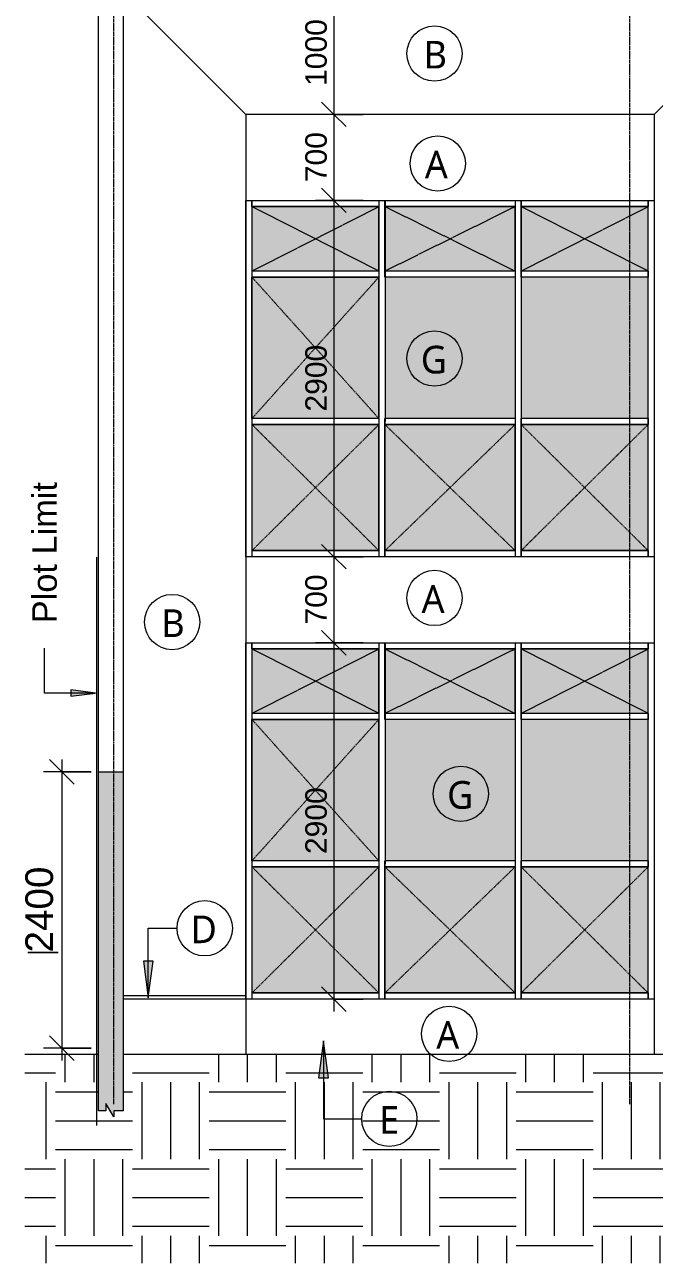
# Model space of a CAD drawing. Header units: millimetres. Extents: x -15568 to 101774, y -1636 to 15232.
# Drawn here: x -7839 to -2714, y -1600 to 8479 of the extents above; entities that cross this region are included whole.
import ezdxf

# ---------------------------------------------------------------- set-up
doc = ezdxf.new("R2010")
doc.units = ezdxf.units.MM
for name, pattern in [('Dash', [6, 3, -3]), ('Grid Line', [22.225, 12.7, -3.175, 3.175, -3.175]), ('Hidden', [7.14375, 4.7625, -2.38125])]:
    doc.linetypes.add(name, pattern=pattern)
for name, color, linetype, lineweight in [('A-ANNO-DIMS', 211, 'Continuous', 9), ('A-ANNO-DIMS-100', 211, 'Continuous', 9), ('A-ANNO-NOTE', 131, 'Continuous', 9), ('A-DETL-GENF', 92, 'Continuous', 9), ('A-DETL-HDLN', 90, 'Hidden', 9), ('A-DETL-THIN', 151, 'Continuous', 9), ('A-GENM', 13, 'Continuous', 9), ('A-GLAZ-CURT', 52, 'Continuous', 9), ('A-GLAZ-CURT-HDLN', 51, 'Dash', 9), ('A-GLAZ-CWMG', 51, 'Continuous', 9), ('A-WALL', 113, 'Continuous', 9), ('G-ANNO-TEXT', 231, 'Continuous', 9), ('S-GRID', 1, 'Continuous', 9)]:
    doc.layers.add(name, color=color, linetype=linetype, lineweight=lineweight)
doc.styles.add('Arial_5', font='arial.ttf', dxfattribs={"height": 200})
doc.styles.add('Arial_7', font='arial.ttf', dxfattribs={"height": 175})
doc.styles.add('Arial_8', font='arial.ttf', dxfattribs={"height": 225})
doc.styles.add('Lucida Sans Unicode', font='l_10646.ttf', dxfattribs={"height": 225})
doc.dimstyles.new('Ele-dim-100_1', dxfattribs={"dimscale": 304.8, "dimtxt": 229.558365, "dimasz": 0.656168, "dimexe": 0.492126, "dimexo": 0.0625, "dimgap": 0.016404, "dimtad": 1, "dimdec": 0, "dimrnd": 5, "dimzin": 0, "dimdsep": 46, "dimtxsty": 'Arial_8', "dimblk1": 'OBLIQUE', "dimblk2": 'OBLIQUE', "dimsah": 1, "dimcen": 0.09, "dimdle": 0.328084, "dimazin": 0, "dimtfac": 1, "dimtdec": 4, "dimtix": 1, "dimtmove": 0, "dimatfit": 3, "dimfxl": 0.787402, "dimfxlon": 1, "dimtvp": 1, "dimtolj": 1, "dimtzin": 0, "dimarcsym": 2})
doc.dimstyles.new('Ele-dim-100_2', dxfattribs={"dimscale": 304.8, "dimtxt": 178.545395, "dimasz": 0.656168, "dimexe": 0.492126, "dimexo": 0.0625, "dimgap": 0.016404, "dimtad": 1, "dimdec": 0, "dimrnd": 5, "dimzin": 0, "dimdsep": 46, "dimtxsty": 'Arial_7', "dimblk1": 'OBLIQUE', "dimblk2": 'OBLIQUE', "dimsah": 1, "dimcen": 0.09, "dimdle": 0.328084, "dimazin": 0, "dimtfac": 1, "dimtdec": 4, "dimtix": 1, "dimtmove": 0, "dimatfit": 3, "dimfxl": 0.787402, "dimfxlon": 1, "dimtvp": 1, "dimtolj": 1, "dimtzin": 0, "dimarcsym": 2})

# ---------------------------------------------------------------- blocks, each defined once
blk = doc.blocks.new('M_Fixed Glazed Panel - Glazed Panel-737456-Elevation-1')
at = {"layer": 'A-GLAZ-CURT'}
blk.add_hatch(color=254, dxfattribs=at).paths.add_polyline_path([(-2764, 4200), (-2764, 5225), (-3797, 5225), (-3797, 4200), (-2951, 4200)])
for p, q in [((-3797, 5225), (-2764, 5225)), ((-3797, 4200), (-3797, 5225)), ((-2764, 4200), (-2764, 5225)), ((-2764, 4200), (-3797, 4200))]:
    blk.add_line(p, q, dxfattribs=at)
at = {"layer": 'A-GLAZ-CURT-HDLN'}
for p, q in [((-3797, 4200), (-2764, 5225)), ((-3797, 5225), (-2764, 4200))]:
    blk.add_line(p, q, dxfattribs=at)
blk = doc.blocks.new('Rectangular Mullion - 50 x 150mm-736021-Elevation-1')
at = {"layer": 'A-GLAZ-CWMG'}
blk.add_line((-5989, 5250), (-5989, 4150), dxfattribs=at)
blk = doc.blocks.new('Rectangular Mullion - 50 x 150mm-736022-Elevation-1')
at = {"layer": 'A-GLAZ-CWMG'}
blk.add_line((-2764, 6450), (-2764, 7050), dxfattribs=at)
blk = doc.blocks.new('Rectangular Mullion - 50 x 150mm-736010-Elevation-1')
at = {"layer": 'A-GLAZ-CWMG'}
for p, q in [((-5989, 7000), (-5989, 7050)), ((-4956, 7000), (-5989, 7000)), ((-4956, 7050), (-4956, 7000))]:
    blk.add_line(p, q, dxfattribs=at)
blk = doc.blocks.new('Rectangular Mullion - 50 x 150mm-736011-Elevation-1')
at = {"layer": 'A-GLAZ-CWMG'}
for p, q in [((-3797, 4150), (-3797, 4200)), ((-3797, 4200), (-2764, 4200)), ((-2764, 4200), (-2764, 4150))]:
    blk.add_line(p, q, dxfattribs=at)
blk = doc.blocks.new('M_Fixed Glazed Panel - Glazed Panel-737457-Elevation-1')
at = {"layer": 'A-GLAZ-CURT'}
blk.add_hatch(color=254, dxfattribs=at).paths.add_polyline_path([(-4906, 4200), (-3847, 4200), (-3847, 5225), (-4906, 5225), (-4906, 4290)])
for p, q in [((-4906, 5225), (-3847, 5225)), ((-4906, 4200), (-4906, 5225)), ((-3847, 4200), (-3847, 5225)), ((-3847, 4200), (-4906, 4200))]:
    blk.add_line(p, q, dxfattribs=at)
at = {"layer": 'A-GLAZ-CURT-HDLN'}
for p, q in [((-4906, 4200), (-3847, 5225)), ((-4906, 5225), (-3847, 4200))]:
    blk.add_line(p, q, dxfattribs=at)
blk = doc.blocks.new('Rectangular Mullion - 50 x 150mm-736012-Elevation-1')
at = {"layer": 'A-GLAZ-CWMG'}
for p, q in [((-3797, 7000), (-3797, 7050)), ((-2764, 7000), (-3797, 7000)), ((-2764, 7050), (-2764, 7000))]:
    blk.add_line(p, q, dxfattribs=at)
blk = doc.blocks.new('Rectangular Mullion - 50 x 150mm-736013-Elevation-1')
at = {"layer": 'A-GLAZ-CWMG'}
for p, q in [((-4906, 4150), (-4906, 4200)), ((-4906, 4200), (-3847, 4200)), ((-3847, 4200), (-3847, 4150))]:
    blk.add_line(p, q, dxfattribs=at)
blk = doc.blocks.new('Rectangular Mullion - 50 x 150mm-736014-Elevation-1')
at = {"layer": 'A-GLAZ-CWMG'}
for p, q in [((-3847, 5250), (-3847, 4150)), ((-3797, 5250), (-3797, 4150))]:
    blk.add_line(p, q, dxfattribs=at)
blk = doc.blocks.new('System Panel - Glazed-685865-Elevation-1')
at = {"layer": 'A-GLAZ-CURT'}
blk.add_hatch(color=254, dxfattribs=at).paths.add_polyline_path([(-2951, 5275), (-2764, 5275), (-2764, 6425), (-3797, 6425), (-3797, 5275), (-3024, 5275)])
blk = doc.blocks.new('System Panel - Glazed-685866-Elevation-1')
at = {"layer": 'A-GLAZ-CURT'}
blk.add_hatch(color=254, dxfattribs=at).paths.add_polyline_path([(-4107, 5275), (-3847, 5275), (-3847, 6425), (-4906, 6425), (-4906, 5275), (-4251, 5275)])
blk = doc.blocks.new('Rectangular Mullion - 50 x 150mm-736023-Elevation-1')
at = {"layer": 'A-GLAZ-CWMG'}
blk.add_line((-5989, 6450), (-5989, 5250), dxfattribs=at)
blk = doc.blocks.new('Rectangular Mullion - 50 x 150mm-736015-Elevation-1')
at = {"layer": 'A-GLAZ-CWMG'}
for p, q in [((-3847, 6450), (-3847, 5250)), ((-3797, 6450), (-3797, 5250))]:
    blk.add_line(p, q, dxfattribs=at)
blk = doc.blocks.new('Rectangular Mullion - 50 x 150mm-736024-Elevation-1')
at = {"layer": 'A-GLAZ-CWMG'}
blk.add_line((-2764, 4150), (-2764, 5250), dxfattribs=at)
blk = doc.blocks.new('Rectangular Mullion - 50mm x 150mm-736016-Elevation-1')
at = {"layer": 'A-GLAZ-CWMG'}
for p, q in [((-4906, 5225), (-4906, 5275)), ((-3847, 5275), (-4906, 5275)), ((-3847, 5275), (-3847, 5225)), ((-3847, 5225), (-4906, 5225))]:
    blk.add_line(p, q, dxfattribs=at)
blk = doc.blocks.new('Rectangular Mullion - 50mm x 150mm-736017-Elevation-1')
at = {"layer": 'A-GLAZ-CWMG'}
for p, q in [((-3797, 5225), (-3797, 5275)), ((-2764, 5275), (-3797, 5275)), ((-2764, 5275), (-2764, 5225)), ((-2764, 5225), (-3797, 5225))]:
    blk.add_line(p, q, dxfattribs=at)
blk = doc.blocks.new('M_Fixed Glazed Panel - Glazed Panel-737453-Elevation-1')
at = {"layer": 'A-GLAZ-CURT'}
blk.add_hatch(color=254, dxfattribs=at).paths.add_polyline_path([(-4956, 5275), (-4956, 6425), (-5989, 6425), (-5989, 5275), (-4974, 5275)])
for p, q in [((-5989, 6425), (-4956, 6425)), ((-5989, 5275), (-5989, 6425)), ((-4956, 5275), (-4956, 6425)), ((-4956, 5275), (-5989, 5275))]:
    blk.add_line(p, q, dxfattribs=at)
at = {"layer": 'A-GLAZ-CURT-HDLN'}
for p, q in [((-5989, 5275), (-4956, 6425)), ((-5989, 6425), (-4956, 5275))]:
    blk.add_line(p, q, dxfattribs=at)
blk = doc.blocks.new('Rectangular Mullion - 50 x 150mm-736018-Elevation-1')
at = {"layer": 'A-GLAZ-CWMG'}
for p, q in [((-4906, 7000), (-4906, 7050)), ((-3847, 7000), (-4906, 7000)), ((-3847, 7050), (-3847, 7000))]:
    blk.add_line(p, q, dxfattribs=at)
blk = doc.blocks.new('Rectangular Mullion - 50 x 150mm-736019-Elevation-1')
at = {"layer": 'A-GLAZ-CWMG'}
for p, q in [((-4956, 5250), (-4956, 4150)), ((-4906, 5250), (-4906, 4150))]:
    blk.add_line(p, q, dxfattribs=at)
blk = doc.blocks.new('M_Fixed Glazed Panel - Glazed Panel-737454-Elevation-1')
at = {"layer": 'A-GLAZ-CURT'}
blk.add_hatch(color=254, dxfattribs=at).paths.add_polyline_path([(-2764, 6475), (-2764, 7000), (-3797, 7000), (-3797, 6475), (-3240, 6475)])
for p, q in [((-3797, 7000), (-2764, 7000)), ((-3797, 6475), (-3797, 7000)), ((-2764, 6475), (-2764, 7000)), ((-2764, 6475), (-3797, 6475))]:
    blk.add_line(p, q, dxfattribs=at)
at = {"layer": 'A-GLAZ-CURT-HDLN'}
for p, q in [((-3797, 6475), (-2764, 7000)), ((-3797, 7000), (-2764, 6475))]:
    blk.add_line(p, q, dxfattribs=at)
blk = doc.blocks.new('M_Fixed Glazed Panel - Glazed Panel-737455-Elevation-1')
at = {"layer": 'A-GLAZ-CURT'}
blk.add_hatch(color=254, dxfattribs=at).paths.add_polyline_path([(-4396, 6475), (-3847, 6475), (-3847, 7000), (-4906, 7000), (-4906, 6475)])
for p, q in [((-4906, 7000), (-3847, 7000)), ((-4906, 6475), (-4906, 7000)), ((-3847, 6475), (-3847, 7000)), ((-3847, 6475), (-4906, 6475))]:
    blk.add_line(p, q, dxfattribs=at)
at = {"layer": 'A-GLAZ-CURT-HDLN'}
for p, q in [((-4906, 6475), (-3847, 7000)), ((-4906, 7000), (-3847, 6475))]:
    blk.add_line(p, q, dxfattribs=at)
blk = doc.blocks.new('Rectangular Mullion - 50 x 150mm-736025-Elevation-1')
at = {"layer": 'A-GLAZ-CWMG'}
blk.add_line((-2764, 5250), (-2764, 6450), dxfattribs=at)
blk = doc.blocks.new('Rectangular Mullion - 50 x 150mm-736026-Elevation-1')
at = {"layer": 'A-GLAZ-CWMG'}
blk.add_line((-5989, 7050), (-5989, 6450), dxfattribs=at)
blk = doc.blocks.new('Rectangular Mullion - 50 x 150mm-736020-Elevation-1')
at = {"layer": 'A-GLAZ-CWMG'}
for p, q in [((-3847, 7050), (-3847, 6450)), ((-3797, 7050), (-3797, 6450))]:
    blk.add_line(p, q, dxfattribs=at)
blk = doc.blocks.new('Generic Models 1 - Generic Models 1-685400-Elevation-1')
at = {"layer": 'A-GENM'}
for p, q in [((-1714, 8750), (-7039, 8750)), ((-7039, 8750), (-6039, 7750)), ((-1714, 8750), (-2714, 7750)), ((-1714, 100), (-1714, 8750)), ((-2714, 7750), (-6039, 7750)), ((-6039, 7750), (-6039, 100)), ((-2714, 7750), (-2714, 100))]:
    blk.add_line(p, q, dxfattribs=at)
blk = doc.blocks.new('GL-TEXT2 - External finishes-tag 2-777035-Elevation-1')
at = {"layer": 'A-ANNO-NOTE'}
blk.add_circle((-79, 7455), 225, dxfattribs=at)
blk = doc.blocks.new('DIMBLOCK6-Elevation-1')
at = {"layer": 'A-ANNO-DIMS-100', "transparency": 16777216}
for p, q in [((-5323, 8750), (-5423, 8850)), ((-5323, 8850), (-5323, 7750)), ((-5083, 8750), (-5473, 8750)), ((-5323, 8750), (-5223, 8650)), ((-5323, 8750), (-5083, 8750)), ((-5323, 7750), (-5423, 7850)), ((-5083, 7750), (-5473, 7750)), ((-5323, 7750), (-5223, 7650)), ((-5323, 7750), (-5083, 7750))]:
    blk.add_line(p, q, dxfattribs=at)
at = {"layer": 'A-ANNO-DIMS-100', "color": 0, "transparency": 16777216, "insert": (-5555, 7981), "char_height": 175, "width": 646.06, "attachment_point": 1, "rotation": 90, "line_spacing_factor": 0.941778, "style": 'Arial_7'}
blk.add_mtext('1000', dxfattribs=at)
blk = doc.blocks.new('_Oblique')
at = {"color": 0, "linetype": 'ByBlock', "lineweight": -2}
blk.add_line((-0.5, -0.5), (0.5, 0.5), dxfattribs=at)
blk = doc.blocks.new('DIMBLOCK7-Elevation-1')
at = {"layer": 'A-ANNO-DIMS-100', "transparency": 16777216}
for p, q in [((-5323, 7750), (-5423, 7850)), ((-5083, 7750), (-5473, 7750)), ((-5323, 7750), (-5323, 7050)), ((-5323, 7750), (-5223, 7650)), ((-5323, 7750), (-5083, 7750)), ((-5323, 7050), (-5423, 7150)), ((-5083, 7050), (-5473, 7050)), ((-5323, 7050), (-5223, 6950)), ((-5323, 7050), (-5083, 7050))]:
    blk.add_line(p, q, dxfattribs=at)
at = {"layer": 'A-ANNO-DIMS-100', "color": 0, "transparency": 16777216, "insert": (-5555, 7198), "char_height": 175, "width": 484.54, "attachment_point": 1, "rotation": 90, "line_spacing_factor": 0.941778, "style": 'Arial_7'}
blk.add_mtext('700', dxfattribs=at)
blk = doc.blocks.new('DIMBLOCK8-Elevation-1')
at = {"layer": 'A-ANNO-DIMS-100', "transparency": 16777216}
for p, q in [((-5323, 7050), (-5423, 7150)), ((-5083, 7050), (-5473, 7050)), ((-5323, 7050), (-5323, 4150)), ((-5323, 7050), (-5223, 6950)), ((-5323, 7050), (-5083, 7050)), ((-5323, 4150), (-5423, 4250)), ((-5083, 4150), (-5473, 4150)), ((-5323, 4150), (-5223, 4050)), ((-5323, 4150), (-5083, 4150))]:
    blk.add_line(p, q, dxfattribs=at)
at = {"layer": 'A-ANNO-DIMS-100', "color": 0, "transparency": 16777216, "insert": (-5555, 5331), "char_height": 175, "width": 646.06, "attachment_point": 1, "rotation": 90, "line_spacing_factor": 0.941778, "style": 'Arial_7'}
blk.add_mtext('2900', dxfattribs=at)
blk = doc.blocks.new('DIMBLOCK9-Elevation-1')
at = {"layer": 'A-ANNO-DIMS-100', "transparency": 16777216}
for p, q in [((-5323, 4150), (-5423, 4250)), ((-5083, 4150), (-5473, 4150)), ((-5323, 4150), (-5323, 3449)), ((-5323, 4150), (-5223, 4050)), ((-5323, 4150), (-5083, 4150)), ((-5323, 3449), (-5423, 3549)), ((-5083, 3449), (-5473, 3449)), ((-5323, 3449), (-5223, 3349)), ((-5323, 3449), (-5083, 3449))]:
    blk.add_line(p, q, dxfattribs=at)
at = {"layer": 'A-ANNO-DIMS-100', "color": 0, "transparency": 16777216, "insert": (-5555, 3598), "char_height": 175, "width": 484.54, "attachment_point": 1, "rotation": 90, "line_spacing_factor": 0.941778, "style": 'Arial_7'}
blk.add_mtext('700', dxfattribs=at)
blk = doc.blocks.new('DIMBLOCK10-Elevation-1')
at = {"layer": 'A-ANNO-DIMS-100', "transparency": 16777216}
for p, q in [((-5323, 3449), (-5423, 3549)), ((-5083, 3449), (-5473, 3449)), ((-5323, 3449), (-5323, 450)), ((-5323, 3449), (-5223, 3349)), ((-5323, 3449), (-5083, 3449)), ((-5323, 550), (-5423, 650)), ((-5083, 550), (-5473, 550)), ((-5323, 550), (-5223, 450)), ((-5323, 550), (-5083, 550))]:
    blk.add_line(p, q, dxfattribs=at)
at = {"layer": 'A-ANNO-DIMS-100', "color": 0, "transparency": 16777216, "insert": (-5555, 1730), "char_height": 175, "width": 646.06, "attachment_point": 1, "rotation": 90, "line_spacing_factor": 0.941778, "style": 'Arial_7'}
blk.add_mtext('2900', dxfattribs=at)
blk = doc.blocks.new('DIMBLOCK20-Elevation-1')
at = {"layer": 'A-ANNO-DIMS-100', "transparency": 16777216}
for p, q in [((-7537, 2400), (-7637, 2500)), ((-7537, 2500), (-7537, 50)), ((-7297, 2400), (-7687, 2400)), ((-7537, 2400), (-7437, 2300)), ((-7537, 2400), (-7297, 2400)), ((-7537, 150), (-7637, 250)), ((-7297, 150), (-7687, 150)), ((-7537, 150), (-7437, 50)), ((-7537, 150), (-7297, 150))]:
    blk.add_line(p, q, dxfattribs=at)
at = {"layer": 'A-ANNO-DIMS-100', "color": 0, "transparency": 16777216, "insert": (-7834, 929), "char_height": 225, "width": 830.65, "attachment_point": 1, "rotation": 90, "line_spacing_factor": 0.941778, "style": 'Arial_8'}
blk.add_mtext('\u200c2400', dxfattribs=at)

msp = doc.modelspace()

# ---------------------------------------------------------------- hatches: boundary and pattern name
at = {"layer": 'A-ANNO-NOTE'}
for points in [[(-6833.3, 559.4), (-6793.8, 859.4), (-6872.8, 859.4)], [(-5406.6, 209.9), (-5446.1, -90.1), (-5367.1, -90.1)]]:
    msp.add_hatch(color=256, dxfattribs=at).paths.add_polyline_path(points)
at = {"layer": 'A-DETL-GENF'}
msp.add_hatch(color=8, dxfattribs=at).paths.add_polyline_path([(-7113.9, -408.5), (-7113.9, -360), (-7038.9, -360), (-7038.9, 2400), (-7238.9, 2398.9), (-7238.9, -360), (-7178.9, -360), (-7178.9, -300)])
h = msp.add_hatch(dxfattribs=at)
h.set_pattern_fill('FP_1', color=8, style=0, pattern_type=2)
h.set_pattern_definition([(0, (537.2, 1200), (625, 625), [625, -625]), (0, (537.2, 1434.4), (625, 625), [625, -625]), (0, (537.2, 1668.75), (625, 625), [625, -625]), (90, (615.3, 1746.9), (-625, 625), [625, -625]), (90, (849.7, 1746.9), (-625, 625), [625, -625]), (90, (1084.1, 1746.9), (-625, 625), [625, -625])])
h.paths.add_polyline_path([(-1261.9, -1600), (7287.5, -1600), (7287.5, 150), (6936.1, 150), (6936.1, -237.4), (6861.1, -237.4), (6861.1, -286), (6796.1, -177.4), (6796.1, -237.4), (6736.1, -237.4), (6736.1, 150), (3736.1, 150), (2786, 100), (-7038.9, 100), (-7038.9, -360), (-7113.9, -360), (-7113.9, -408.5), (-7178.9, -300), (-7178.9, -360), (-7238.9, -360), (-7238.9, 100), (-7838.9, 100), (-7838.9, -1600), (-2084.7, -1600)])
h.paths.add_polyline_path([(-368.9, -713), (-1261.9, -713), (-1261.9, -450), (-368.9, -450)])
at = {"layer": 'G-ANNO-TEXT'}
msp.add_hatch(color=250, dxfattribs=at).paths.add_polyline_path([(-7263.8, 3040.1), (-7463.8, 3066.5), (-7463.8, 3013.8)])

# ---------------------------------------------------------------- linework, layer by layer
at = {"layer": 'A-ANNO-NOTE'}
for p, q in [((-6833.3, 1126), (-6598.5, 1126)), ((-6833.3, 559.4), (-6833.3, 1126)), ((-6793.8, 859.4), (-6872.8, 859.4)), ((-6872.8, 859.4), (-6833.3, 559.4)), ((-6833.3, 559.4), (-6793.8, 859.4)), ((-5406.6, 209.9), (-5446.1, -90.1)), ((-5367.1, -90.1), (-5406.6, 209.9)), ((-5406.6, 209.9), (-5406.6, -425.4)), ((-5446.1, -90.1), (-5367.1, -90.1)), ((-5406.6, -425.4), (-5095.5, -425.4))]:
    msp.add_line(p, q, dxfattribs=at)
at = {"layer": 'A-DETL-HDLN'}
msp.add_line((-7251.4, -480), (-7251.4, 4150), dxfattribs=at)
at = {"layer": 'A-DETL-THIN'}
for p, q in [((-7238.9, -360), (-7238.9, 2400)), ((-7238.9, 2400), (-7038.9, 2400)), ((-7038.9, 2400), (-7038.9, -360)), ((-7038.9, 580), (-6038.9, 580)), ((-6038.9, 550), (-7038.9, 550)), ((-7238.9, 100), (-7838.9, 100)), ((2786, 100), (-7038.9, 100)), ((-7113.9, -408.5), (-7178.9, -300)), ((-7178.9, -300), (-7178.9, -360)), ((-7178.9, -360), (-7238.9, -360)), ((-7038.9, -360), (-7113.9, -360)), ((-7113.9, -360), (-7113.9, -408.5))]:
    msp.add_line(p, q, dxfattribs=at)
at = {"layer": 'A-WALL'}
for p, q in [((-7238.9, 2400), (-7238.9, 9350)), ((-7038.9, 9350), (-7038.9, 2400)), ((-6038.9, 4150), (-6038.9, 7050)), ((-6038.9, 7050), (-2713.9, 7050)), ((-2713.9, 7050), (-2713.9, 4150)), ((-2713.9, 4150), (-6038.9, 4150)), ((-6038.9, 550), (-6038.9, 3450)), ((-6038.9, 3450), (-2713.9, 3450)), ((-2713.9, 3450), (-2713.9, 550)), ((-2713.9, 550), (-6038.9, 550))]:
    msp.add_line(p, q, dxfattribs=at)
at = {"layer": 'G-ANNO-TEXT', "color": 250}
for p, q in [((-7678, 3040.1), (-7678, 3405.7)), ((-7263.8, 3040.1), (-7678, 3040.1)), ((-7263.8, 3040.1), (-7463.8, 3066.5)), ((-7463.8, 3066.5), (-7463.8, 3013.8)), ((-7463.8, 3013.8), (-7263.8, 3040.1))]:
    msp.add_line(p, q, dxfattribs=at)
at = {"layer": 'S-GRID', "linetype": 'Grid Line'}
for p, q in [((-7113.9, -304.8), (-7113.9, 12733)), ((-2913.9, -304.8), (-2913.9, 12733))]:
    msp.add_line(p, q, dxfattribs=at)

# ---------------------------------------------------------------- block references
at = {"layer": 'A-ANNO-NOTE'}
for p in [(-4424, 789.7), (-4397.5, -105), (-4424, -1692.2), (-4424, -3640.8), (-6560, -3836.8), (-4210, -5234.7), (-6294.6, -6329), (-4304.3, -7188.6), (-4791.7, -7880.4)]:
    msp.add_blockref('GL-TEXT2 - External finishes-tag 2-777035-Elevation-1', p, dxfattribs=at)
at = {"layer": 'A-GENM'}
msp.add_blockref('Generic Models 1 - Generic Models 1-685400-Elevation-1', (0, 0), dxfattribs=at)
at = {"layer": 'A-GLAZ-CURT'}
for name, p in [('M_Fixed Glazed Panel - Glazed Panel-737454-Elevation-1', (-2191.7, 0)), ('M_Fixed Glazed Panel - Glazed Panel-737455-Elevation-1', (0, 0)), ('M_Fixed Glazed Panel - Glazed Panel-737454-Elevation-1', (0, 0)), ('M_Fixed Glazed Panel - Glazed Panel-737453-Elevation-1', (0, 0)), ('System Panel - Glazed-685866-Elevation-1', (0, 0)), ('System Panel - Glazed-685865-Elevation-1', (0, 0)), ('M_Fixed Glazed Panel - Glazed Panel-737456-Elevation-1', (-2191.7, 0)), ('M_Fixed Glazed Panel - Glazed Panel-737457-Elevation-1', (0, 0)), ('M_Fixed Glazed Panel - Glazed Panel-737456-Elevation-1', (0, 0)), ('M_Fixed Glazed Panel - Glazed Panel-737454-Elevation-1', (-2191.7, -3600)), ('M_Fixed Glazed Panel - Glazed Panel-737455-Elevation-1', (0, -3600)), ('M_Fixed Glazed Panel - Glazed Panel-737454-Elevation-1', (0, -3600)), ('M_Fixed Glazed Panel - Glazed Panel-737453-Elevation-1', (0, -3600)), ('System Panel - Glazed-685866-Elevation-1', (0, -3600)), ('System Panel - Glazed-685865-Elevation-1', (0, -3600)), ('M_Fixed Glazed Panel - Glazed Panel-737456-Elevation-1', (-2191.7, -3600)), ('M_Fixed Glazed Panel - Glazed Panel-737457-Elevation-1', (0, -3600)), ('M_Fixed Glazed Panel - Glazed Panel-737456-Elevation-1', (0, -3600))]:
    msp.add_blockref(name, p, dxfattribs=at)
at = {"layer": 'A-GLAZ-CWMG'}
for name, p in [('Rectangular Mullion - 50 x 150mm-736010-Elevation-1', (0, 0)), ('Rectangular Mullion - 50 x 150mm-736026-Elevation-1', (0, 0)), ('Rectangular Mullion - 50 x 150mm-736020-Elevation-1', (-1108.3, 0)), ('Rectangular Mullion - 50 x 150mm-736018-Elevation-1', (0, 0)), ('Rectangular Mullion - 50 x 150mm-736020-Elevation-1', (0, 0)), ('Rectangular Mullion - 50 x 150mm-736012-Elevation-1', (0, 0)), ('Rectangular Mullion - 50 x 150mm-736022-Elevation-1', (0, 0)), ('Rectangular Mullion - 50mm x 150mm-736017-Elevation-1', (-2191.7, 1200)), ('Rectangular Mullion - 50mm x 150mm-736016-Elevation-1', (0, 1200)), ('Rectangular Mullion - 50mm x 150mm-736017-Elevation-1', (0, 1200)), ('Rectangular Mullion - 50 x 150mm-736023-Elevation-1', (0, 0)), ('Rectangular Mullion - 50 x 150mm-736015-Elevation-1', (-1108.3, 0)), ('Rectangular Mullion - 50 x 150mm-736015-Elevation-1', (0, 0)), ('Rectangular Mullion - 50 x 150mm-736025-Elevation-1', (0, 0)), ('Rectangular Mullion - 50mm x 150mm-736017-Elevation-1', (-2191.7, 0)), ('Rectangular Mullion - 50 x 150mm-736021-Elevation-1', (0, 0)), ('Rectangular Mullion - 50 x 150mm-736019-Elevation-1', (0, 0)), ('Rectangular Mullion - 50mm x 150mm-736016-Elevation-1', (0, 0)), ('Rectangular Mullion - 50 x 150mm-736014-Elevation-1', (0, 0)), ('Rectangular Mullion - 50mm x 150mm-736017-Elevation-1', (0, 0)), ('Rectangular Mullion - 50 x 150mm-736024-Elevation-1', (0, 0)), ('Rectangular Mullion - 50 x 150mm-736011-Elevation-1', (-2191.7, 0)), ('Rectangular Mullion - 50 x 150mm-736013-Elevation-1', (0, 0)), ('Rectangular Mullion - 50 x 150mm-736011-Elevation-1', (0, 0)), ('Rectangular Mullion - 50 x 150mm-736010-Elevation-1', (0, -3600)), ('Rectangular Mullion - 50 x 150mm-736026-Elevation-1', (0, -3600)), ('Rectangular Mullion - 50 x 150mm-736020-Elevation-1', (-1108.3, -3600)), ('Rectangular Mullion - 50 x 150mm-736018-Elevation-1', (0, -3600)), ('Rectangular Mullion - 50 x 150mm-736020-Elevation-1', (0, -3600)), ('Rectangular Mullion - 50 x 150mm-736012-Elevation-1', (0, -3600)), ('Rectangular Mullion - 50 x 150mm-736022-Elevation-1', (0, -3600)), ('Rectangular Mullion - 50mm x 150mm-736017-Elevation-1', (-2191.7, -2400)), ('Rectangular Mullion - 50 x 150mm-736023-Elevation-1', (0, -3600)), ('Rectangular Mullion - 50 x 150mm-736015-Elevation-1', (-1108.3, -3600)), ('Rectangular Mullion - 50mm x 150mm-736016-Elevation-1', (0, -2400)), ('Rectangular Mullion - 50 x 150mm-736015-Elevation-1', (0, -3600)), ('Rectangular Mullion - 50mm x 150mm-736017-Elevation-1', (0, -2400)), ('Rectangular Mullion - 50 x 150mm-736025-Elevation-1', (0, -3600)), ('Rectangular Mullion - 50mm x 150mm-736017-Elevation-1', (-2191.7, -3600)), ('Rectangular Mullion - 50 x 150mm-736021-Elevation-1', (0, -3600)), ('Rectangular Mullion - 50 x 150mm-736019-Elevation-1', (0, -3600)), ('Rectangular Mullion - 50mm x 150mm-736016-Elevation-1', (0, -3600)), ('Rectangular Mullion - 50 x 150mm-736014-Elevation-1', (0, -3600)), ('Rectangular Mullion - 50mm x 150mm-736017-Elevation-1', (0, -3600)), ('Rectangular Mullion - 50 x 150mm-736024-Elevation-1', (0, -3600)), ('Rectangular Mullion - 50 x 150mm-736011-Elevation-1', (-2191.7, -3600)), ('Rectangular Mullion - 50 x 150mm-736013-Elevation-1', (0, -3600)), ('Rectangular Mullion - 50 x 150mm-736011-Elevation-1', (0, -3600))]:
    msp.add_blockref(name, p, dxfattribs=at)

# ---------------------------------------------------------------- texts
at = {"layer": 'A-ANNO-NOTE', "char_height": 225, "attachment_point": 1, "style": 'Lucida Sans Unicode'}
for s, insert, width in [('B', (-4591.6, 8348.4), 224.472), ('A', (-4581.6, 7453.7), 264.557), ('G', (-4614.6, 5866.5), 280.591), ('A', (-4608.1, 3917.9), 264.557), ('B', (-6727.6, 3721.9), 224.472), ('G', (-4400.6, 2324), 280.591), ('D', (-6488.7, 1229.7), 288.607), ('A', (-4488.5, 370.1), 264.557), ('E', (-4952.8, -321.7), 208.439)]:
    msp.add_mtext(s, dxfattribs=dict(at, insert=insert, width=width))
at = {"layer": 'G-ANNO-TEXT', "color": 7, "insert": (-7778, 3608.9), "char_height": 200, "width": 1435.021, "attachment_point": 1, "rotation": 90, "style": 'Arial_5'}
msp.add_mtext('Plot Limit', dxfattribs=at)

# ---------------------------------------------------------------- dimensions: what is measured, and where the dimension line sits
at = {"layer": 'A-ANNO-DIMS'}
for base, p1, p2, override, picture, middle in [((-5323, 7750), (-5083, 8750), (-5083, 7750), {"dimpost": '<>', "dimfxl": 1000}, 'DIMBLOCK6-Elevation-1', (-5417.4, 8250)), ((-5323, 7050), (-5083, 7750), (-5083, 7050), {"dimpost": '<>', "dimfxl": 700}, 'DIMBLOCK7-Elevation-1', (-5417.4, 7400)), ((-5323, 4150), (-5083, 7050), (-5083, 4150), {"dimpost": '<>', "dimfxl": 2900}, 'DIMBLOCK8-Elevation-1', (-5417.4, 5600)), ((-5323, 3449), (-5083, 4150), (-5083, 3449), {"dimpost": '<>', "dimfxl": 700.97136}, 'DIMBLOCK9-Elevation-1', (-5417.4, 3799.5)), ((-5323, 550), (-5083, 3449), (-5083, 550), {"dimpost": '<>', "dimfxl": 2899.02864}, 'DIMBLOCK10-Elevation-1', (-5417.4, 1999.5))]:
    dim = msp.add_linear_dim(base=base, p1=p1, p2=p2, angle=90, dimstyle='Ele-dim-100_2', override=override, dxfattribs=at)
    dim.commit()
    dim.dimension.update_dxf_attribs({"geometry": picture, "text_midpoint": middle})
dim = msp.add_linear_dim(base=(-7537.3, 150), p1=(-7297.3, 2400), p2=(-7297.3, 150), angle=90, text='\u200c2400', dimstyle='Ele-dim-100_1', override={"dimpost": '<>', "dimfxl": 2250}, dxfattribs=at)
dim.commit()
dim.dimension.update_dxf_attribs({"geometry": 'DIMBLOCK20-Elevation-1', "text_midpoint": (-7676.4, 1275)})

doc.saveas('drawing.dxf')
